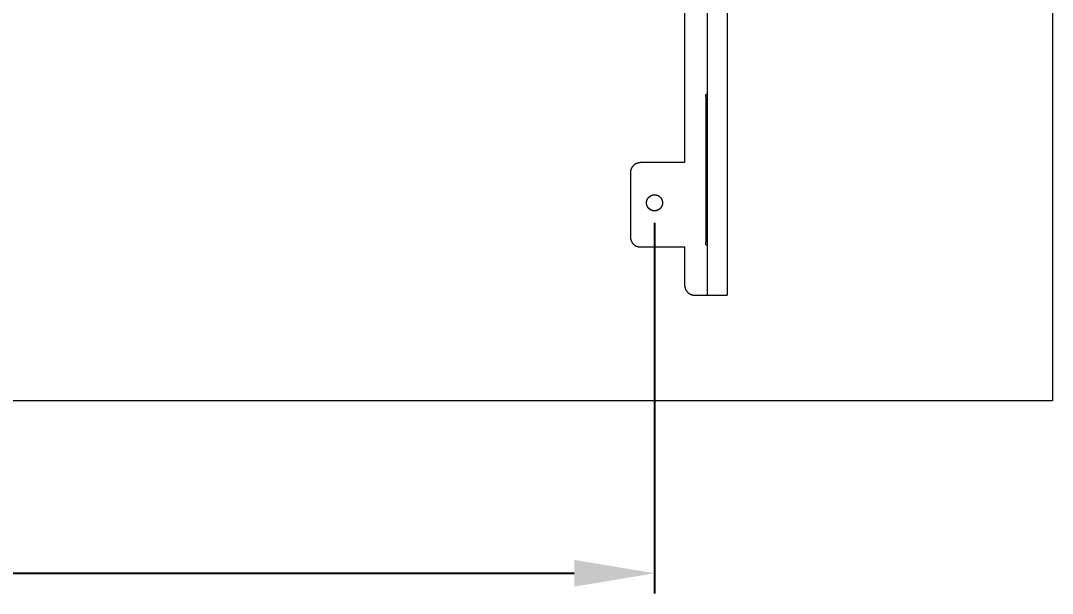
# Model space of a CAD drawing. Header units: millimetres. Extents: x -213 to 4577, y -424 to 2634.
# Drawn here: x 1529 to 2043, y -348 to -63 of the extents above; entities that cross this region are included whole.
import ezdxf

# ---------------------------------------------------------------- set-up
doc = ezdxf.new("R2010")
doc.units = ezdxf.units.MM
doc.layers.add('ZANO_R', color=7, linetype='Continuous', lineweight=0)
doc.layers.add('ZANO_W', color=1, linetype='Continuous', lineweight=0)
doc.styles.add('Arial', font='arial.ttf')
doc.styles.get("Standard").update_dxf_attribs({"font": 'ARIALUNI.TTF'})
doc.dimstyles.new('pl i ang', dxfattribs={"dimtxt": 50, "dimasz": 50, "dimexe": 1.25, "dimexo": 0.625, "dimgap": 10, "dimtad": 1, "dimtoh": 1, "dimtxsty": 'Standard', "dimcen": 2.5, "dimclrd": 1, "dimclre": 1, "dimclrt": 1, "dimadec": 0, "dimazin": 0, "dimtfac": 1, "dimtmove": 0, "dimatfit": 3, "dimfxl": 1, "dimarcsym": 1})

# ---------------------------------------------------------------- blocks, each defined once
blk = doc.blocks.new('*D439')
at = {"layer": 'ZANO_W', "color": 1, "lineweight": -2}
for p, q in [((1061.92, -163.68), (1061.92, -348.18)), ((1844.72, -163.68), (1844.72, -348.18)), ((1101.92, -338.18), (1804.72, -338.18))]:
    blk.add_line(p, q, dxfattribs=at)
at = {"layer": 'ZANO_W', "color": 1}
for points in [[(1101.92, -331.51), (1101.92, -344.85), (1061.92, -338.18)], [(1804.72, -344.85), (1804.72, -331.51), (1844.72, -338.18)]]:
    blk.add_solid(points, dxfattribs=at)
at = {"layer": 'ZANO_W', "color": 1, "insert": (1453.32, -307.75), "char_height": 40, "attachment_point": 5, "style": 'Arial'}
blk.add_mtext('783', dxfattribs=at)

msp = doc.modelspace()

# ---------------------------------------------------------------- linework, layer by layer
at = {"layer": 'ZANO_R'}
for p, q in [((1870.92, 179.91), (1870.92, -199.68)), ((1880.92, 179.91), (1880.92, -199.68)), ((1859.72, 49.32), (1859.72, -133.68)), ((1870.23, -100.29), (1870.24, -100.25)), ((1870.23, -100.32), (1870.23, -100.29)), ((1870.23, -100.35), (1870.23, -100.32)), ((1870.23, -100.39), (1870.23, -100.35)), ((1870.23, -100.42), (1870.23, -100.39)), ((1870.23, -100.46), (1870.23, -100.42)), ((1870.23, -100.49), (1870.23, -100.46)), ((1870.24, -100.52), (1870.23, -100.49)), ((1870.24, -100.22), (1870.25, -100.18)), ((1870.24, -100.25), (1870.24, -100.22)), ((1870.24, -100.56), (1870.24, -100.52)), ((1870.25, -100.59), (1870.24, -100.56)), ((1870.25, -100.18), (1870.26, -100.15)), ((1870.26, -100.62), (1870.25, -100.59)), ((1870.26, -100.15), (1870.27, -100.12)), ((1870.27, -100.66), (1870.26, -100.62)), ((1870.27, -100.09), (1870.29, -100.05)), ((1870.27, -100.12), (1870.27, -100.09)), ((1870.28, -100.69), (1870.27, -100.66)), ((1870.29, -100.72), (1870.28, -100.69)), ((1870.29, -100.05), (1870.3, -100.02)), ((1870.3, -100.75), (1870.29, -100.72)), ((1870.3, -100.02), (1870.31, -99.99)), ((1870.31, -100.79), (1870.3, -100.75)), ((1870.31, -99.99), (1870.32, -99.96)), ((1870.33, -100.82), (1870.31, -100.79)), ((1870.32, -99.96), (1870.34, -99.93)), ((1870.34, -100.85), (1870.33, -100.82)), ((1870.34, -99.93), (1870.36, -99.9)), ((1870.36, -100.88), (1870.34, -100.85)), ((1870.36, -99.9), (1870.37, -99.87)), ((1870.37, -100.91), (1870.36, -100.88)), ((1870.37, -99.87), (1870.39, -99.84)), ((1870.39, -100.94), (1870.37, -100.91)), ((1870.39, -99.84), (1870.41, -99.81)), ((1870.41, -100.96), (1870.39, -100.94)), ((1870.41, -99.81), (1870.43, -99.79)), ((1870.43, -100.99), (1870.41, -100.96)), ((1870.43, -99.79), (1870.45, -99.76)), ((1870.45, -101.02), (1870.43, -100.99)), ((1870.45, -99.76), (1870.47, -99.73)), ((1870.47, -101.04), (1870.45, -101.02)), ((1870.47, -99.73), (1870.5, -99.71)), ((1870.5, -101.07), (1870.47, -101.04)), ((1870.5, -99.71), (1870.52, -99.68)), ((1870.52, -101.09), (1870.5, -101.07)), ((1870.52, -99.68), (1870.54, -99.66)), ((1870.52, -173.27), (1870.52, -101.09)), ((1870.54, -99.66), (1870.57, -99.64)), ((1870.57, -99.64), (1870.59, -99.61)), ((1870.59, -99.61), (1870.62, -99.59)), ((1870.62, -99.59), (1870.65, -99.57)), ((1870.65, -99.57), (1870.68, -99.55)), ((1870.68, -99.55), (1870.71, -99.54)), ((1870.71, -99.54), (1870.73, -99.52)), ((1870.73, -99.52), (1870.76, -99.5)), ((1870.76, -99.5), (1870.79, -99.49)), ((1870.79, -99.49), (1870.83, -99.47)), ((1870.83, -99.47), (1870.86, -99.46)), ((1870.86, -99.46), (1870.89, -99.45)), ((1870.89, -99.45), (1870.92, -99.44)), ((1832.73, -138.34), (1832.72, -138.51)), ((1832.72, -138.51), (1832.72, -138.68)), ((1832.72, -138.68), (1832.72, -170.68)), ((1832.75, -138.17), (1832.73, -138.34)), ((1832.77, -138), (1832.75, -138.17)), ((1832.79, -137.83), (1832.77, -138)), ((1832.83, -137.66), (1832.79, -137.83)), ((1832.86, -137.5), (1832.83, -137.66)), ((1832.91, -137.33), (1832.86, -137.5)), ((1832.96, -137.17), (1832.91, -137.33)), ((1833.01, -137.01), (1832.96, -137.17)), ((1833.07, -136.85), (1833.01, -137.01)), ((1833.14, -136.69), (1833.07, -136.85)), ((1833.21, -136.53), (1833.14, -136.69)), ((1833.28, -136.38), (1833.21, -136.53)), ((1833.36, -136.23), (1833.28, -136.38)), ((1833.45, -136.08), (1833.36, -136.23)), ((1833.54, -135.94), (1833.45, -136.08)), ((1833.64, -135.8), (1833.54, -135.94)), ((1833.74, -135.66), (1833.64, -135.8)), ((1833.84, -135.53), (1833.74, -135.66)), ((1833.95, -135.39), (1833.84, -135.53)), ((1834.07, -135.27), (1833.95, -135.39)), ((1834.19, -135.14), (1834.07, -135.27)), ((1834.31, -135.03), (1834.19, -135.14)), ((1834.44, -134.91), (1834.31, -135.03)), ((1834.57, -134.8), (1834.44, -134.91)), ((1834.7, -134.7), (1834.57, -134.8)), ((1834.84, -134.6), (1834.7, -134.7)), ((1834.98, -134.5), (1834.84, -134.6)), ((1835.12, -134.41), (1834.98, -134.5)), ((1835.27, -134.32), (1835.12, -134.41)), ((1835.42, -134.24), (1835.27, -134.32)), ((1835.57, -134.17), (1835.42, -134.24)), ((1835.73, -134.09), (1835.57, -134.17)), ((1835.89, -134.03), (1835.73, -134.09)), ((1836.05, -133.97), (1835.89, -134.03)), ((1836.21, -133.91), (1836.05, -133.97)), ((1836.37, -133.87), (1836.21, -133.91)), ((1836.54, -133.82), (1836.37, -133.87)), ((1836.7, -133.79), (1836.54, -133.82)), ((1836.87, -133.75), (1836.7, -133.79)), ((1837.04, -133.73), (1836.87, -133.75)), ((1837.21, -133.71), (1837.04, -133.73)), ((1837.38, -133.69), (1837.21, -133.71)), ((1837.55, -133.68), (1837.38, -133.69)), ((1837.72, -133.68), (1837.55, -133.68)), ((1859.72, -133.68), (1837.72, -133.68)), ((1840.72, -153.54), (1840.73, -153.4)), ((1840.72, -153.68), (1840.72, -153.54)), ((1840.72, -153.82), (1840.72, -153.68)), ((1840.73, -153.96), (1840.72, -153.82)), ((1840.73, -153.4), (1840.74, -153.27)), ((1840.74, -154.09), (1840.73, -153.96)), ((1840.74, -153.27), (1840.76, -153.13)), ((1840.76, -154.23), (1840.74, -154.09)), ((1840.76, -153.13), (1840.78, -152.99)), ((1840.78, -152.99), (1840.81, -152.86)), ((1840.81, -152.86), (1840.84, -152.72)), ((1840.84, -152.72), (1840.87, -152.59)), ((1840.87, -152.59), (1840.91, -152.46)), ((1840.91, -152.46), (1840.96, -152.33)), ((1840.96, -152.33), (1841.01, -152.2)), ((1841.01, -152.2), (1841.06, -152.07)), ((1841.06, -152.07), (1841.12, -151.94)), ((1841.12, -151.94), (1841.18, -151.82)), ((1841.18, -151.82), (1841.25, -151.7)), ((1841.25, -151.7), (1841.32, -151.58)), ((1841.32, -151.58), (1841.39, -151.47)), ((1841.39, -151.47), (1841.47, -151.35)), ((1841.47, -151.35), (1841.55, -151.24)), ((1841.55, -151.24), (1841.64, -151.13)), ((1841.64, -151.13), (1841.73, -151.03)), ((1841.73, -151.03), (1841.82, -150.93)), ((1841.82, -150.93), (1841.92, -150.83)), ((1841.92, -150.83), (1842.02, -150.73)), ((1842.02, -150.73), (1842.12, -150.64)), ((1842.12, -150.64), (1842.23, -150.55)), ((1842.23, -150.55), (1842.34, -150.47)), ((1842.34, -150.47), (1842.45, -150.39)), ((1842.45, -150.39), (1842.56, -150.31)), ((1842.56, -150.31), (1842.68, -150.24)), ((1842.68, -150.24), (1842.8, -150.17)), ((1842.8, -150.17), (1842.92, -150.11)), ((1842.92, -150.11), (1843.05, -150.05)), ((1843.05, -150.05), (1843.17, -149.99)), ((1843.17, -149.99), (1843.3, -149.94)), ((1843.3, -149.94), (1843.43, -149.89)), ((1843.43, -149.89), (1843.56, -149.85)), ((1843.56, -149.85), (1843.7, -149.81)), ((1843.7, -149.81), (1843.83, -149.78)), ((1843.83, -149.78), (1843.97, -149.75)), ((1843.97, -149.75), (1844.1, -149.73)), ((1844.1, -149.73), (1844.24, -149.71)), ((1844.24, -149.71), (1844.38, -149.7)), ((1844.38, -149.7), (1844.51, -149.69)), ((1844.51, -149.69), (1844.65, -149.68)), ((1844.65, -149.68), (1844.79, -149.68)), ((1844.79, -149.68), (1844.93, -149.69)), ((1844.93, -149.69), (1845.07, -149.7)), ((1845.07, -149.7), (1845.2, -149.71)), ((1845.2, -149.71), (1845.34, -149.73)), ((1845.34, -149.73), (1845.48, -149.75)), ((1845.48, -149.75), (1845.61, -149.78)), ((1845.61, -149.78), (1845.75, -149.81)), ((1845.75, -149.81), (1845.88, -149.85)), ((1845.88, -149.85), (1846.01, -149.89)), ((1846.01, -149.89), (1846.14, -149.94)), ((1846.14, -149.94), (1846.27, -149.99)), ((1846.27, -149.99), (1846.39, -150.05)), ((1846.39, -150.05), (1846.52, -150.11)), ((1846.52, -150.11), (1846.64, -150.17)), ((1846.64, -150.17), (1846.76, -150.24)), ((1846.76, -150.24), (1846.88, -150.31)), ((1846.88, -150.31), (1846.99, -150.39)), ((1846.99, -150.39), (1847.11, -150.47)), ((1847.11, -150.47), (1847.22, -150.55)), ((1847.22, -150.55), (1847.32, -150.64)), ((1847.32, -150.64), (1847.42, -150.73)), ((1847.42, -150.73), (1847.53, -150.83)), ((1847.53, -150.83), (1847.62, -150.93)), ((1847.62, -150.93), (1847.72, -151.03)), ((1847.72, -151.03), (1847.8, -151.13)), ((1847.8, -151.13), (1847.89, -151.24)), ((1847.89, -151.24), (1847.97, -151.35)), ((1847.97, -151.35), (1848.05, -151.47)), ((1848.05, -151.47), (1848.13, -151.58)), ((1848.13, -151.58), (1848.2, -151.7)), ((1848.2, -151.7), (1848.26, -151.82)), ((1848.26, -151.82), (1848.32, -151.94)), ((1848.32, -151.94), (1848.38, -152.07)), ((1848.38, -152.07), (1848.44, -152.2)), ((1848.44, -152.2), (1848.49, -152.33)), ((1848.49, -152.33), (1848.53, -152.46)), ((1848.53, -152.46), (1848.57, -152.59)), ((1848.57, -152.59), (1848.6, -152.72)), ((1848.6, -152.72), (1848.64, -152.86)), ((1848.64, -152.86), (1848.66, -152.99)), ((1848.66, -152.99), (1848.68, -153.13)), ((1848.68, -153.13), (1848.7, -153.27)), ((1848.7, -154.09), (1848.68, -154.23)), ((1848.7, -153.27), (1848.71, -153.4)), ((1848.71, -153.96), (1848.7, -154.09)), ((1848.71, -153.4), (1848.72, -153.54)), ((1848.72, -153.82), (1848.71, -153.96)), ((1848.72, -153.54), (1848.72, -153.68)), ((1848.72, -153.68), (1848.72, -153.82)), ((1840.78, -154.37), (1840.76, -154.23)), ((1840.81, -154.5), (1840.78, -154.37)), ((1840.84, -154.64), (1840.81, -154.5)), ((1840.87, -154.77), (1840.84, -154.64)), ((1840.91, -154.9), (1840.87, -154.77)), ((1840.96, -155.03), (1840.91, -154.9)), ((1841.01, -155.16), (1840.96, -155.03)), ((1841.06, -155.29), (1841.01, -155.16)), ((1841.12, -155.42), (1841.06, -155.29)), ((1841.18, -155.54), (1841.12, -155.42)), ((1841.25, -155.66), (1841.18, -155.54)), ((1841.32, -155.78), (1841.25, -155.66)), ((1841.39, -155.9), (1841.32, -155.78)), ((1841.47, -156.01), (1841.39, -155.9)), ((1841.55, -156.12), (1841.47, -156.01)), ((1841.64, -156.23), (1841.55, -156.12)), ((1841.73, -156.33), (1841.64, -156.23)), ((1841.82, -156.43), (1841.73, -156.33)), ((1841.92, -156.53), (1841.82, -156.43)), ((1842.02, -156.63), (1841.92, -156.53)), ((1842.12, -156.72), (1842.02, -156.63)), ((1842.23, -156.81), (1842.12, -156.72)), ((1842.34, -156.89), (1842.23, -156.81)), ((1842.45, -156.97), (1842.34, -156.89)), ((1842.56, -157.05), (1842.45, -156.97)), ((1842.68, -157.12), (1842.56, -157.05)), ((1842.8, -157.19), (1842.68, -157.12)), ((1842.92, -157.25), (1842.8, -157.19)), ((1843.05, -157.31), (1842.92, -157.25)), ((1843.17, -157.37), (1843.05, -157.31)), ((1843.3, -157.42), (1843.17, -157.37)), ((1843.43, -157.47), (1843.3, -157.42)), ((1843.56, -157.51), (1843.43, -157.47)), ((1843.7, -157.55), (1843.56, -157.51)), ((1843.83, -157.58), (1843.7, -157.55)), ((1843.97, -157.61), (1843.83, -157.58)), ((1844.1, -157.63), (1843.97, -157.61)), ((1844.24, -157.65), (1844.1, -157.63)), ((1844.38, -157.67), (1844.24, -157.65)), ((1844.51, -157.68), (1844.38, -157.67)), ((1844.65, -157.68), (1844.51, -157.68)), ((1844.79, -157.68), (1844.65, -157.68)), ((1844.93, -157.68), (1844.79, -157.68)), ((1845.07, -157.67), (1844.93, -157.68)), ((1845.2, -157.65), (1845.07, -157.67)), ((1845.34, -157.63), (1845.2, -157.65)), ((1845.48, -157.61), (1845.34, -157.63)), ((1845.61, -157.58), (1845.48, -157.61)), ((1845.75, -157.55), (1845.61, -157.58)), ((1845.88, -157.51), (1845.75, -157.55)), ((1846.01, -157.47), (1845.88, -157.51)), ((1846.14, -157.42), (1846.01, -157.47)), ((1846.27, -157.37), (1846.14, -157.42)), ((1846.39, -157.31), (1846.27, -157.37)), ((1846.52, -157.25), (1846.39, -157.31)), ((1846.64, -157.19), (1846.52, -157.25)), ((1846.76, -157.12), (1846.64, -157.19)), ((1846.88, -157.05), (1846.76, -157.12)), ((1846.99, -156.97), (1846.88, -157.05)), ((1847.11, -156.89), (1846.99, -156.97)), ((1847.22, -156.81), (1847.11, -156.89)), ((1847.32, -156.72), (1847.22, -156.81)), ((1847.42, -156.63), (1847.32, -156.72)), ((1847.53, -156.53), (1847.42, -156.63)), ((1847.62, -156.43), (1847.53, -156.53)), ((1847.72, -156.33), (1847.62, -156.43)), ((1847.8, -156.23), (1847.72, -156.33)), ((1847.89, -156.12), (1847.8, -156.23)), ((1847.97, -156.01), (1847.89, -156.12)), ((1848.05, -155.9), (1847.97, -156.01)), ((1848.13, -155.78), (1848.05, -155.9)), ((1848.2, -155.66), (1848.13, -155.78)), ((1848.26, -155.54), (1848.2, -155.66)), ((1848.32, -155.42), (1848.26, -155.54)), ((1848.38, -155.29), (1848.32, -155.42)), ((1848.44, -155.16), (1848.38, -155.29)), ((1848.49, -155.03), (1848.44, -155.16)), ((1848.53, -154.9), (1848.49, -155.03)), ((1848.57, -154.77), (1848.53, -154.9)), ((1848.6, -154.64), (1848.57, -154.77)), ((1848.64, -154.5), (1848.6, -154.64)), ((1848.66, -154.37), (1848.64, -154.5)), ((1848.68, -154.23), (1848.66, -154.37)), ((1832.72, -170.68), (1832.72, -170.85)), ((1832.72, -170.85), (1832.73, -171.02)), ((1832.73, -171.02), (1832.75, -171.19)), ((1832.75, -171.19), (1832.77, -171.36)), ((1832.77, -171.36), (1832.79, -171.53)), ((1832.79, -171.53), (1832.83, -171.7)), ((1832.83, -171.7), (1832.86, -171.86)), ((1832.86, -171.86), (1832.91, -172.03)), ((1832.91, -172.03), (1832.96, -172.19)), ((1832.96, -172.19), (1833.01, -172.35)), ((1833.01, -172.35), (1833.07, -172.51)), ((1833.07, -172.51), (1833.14, -172.67)), ((1833.14, -172.67), (1833.21, -172.83)), ((1833.21, -172.83), (1833.28, -172.98)), ((1833.28, -172.98), (1833.36, -173.13)), ((1833.36, -173.13), (1833.45, -173.28)), ((1833.45, -173.28), (1833.54, -173.42)), ((1833.54, -173.42), (1833.64, -173.56)), ((1833.64, -173.56), (1833.74, -173.7)), ((1833.74, -173.7), (1833.84, -173.84)), ((1833.84, -173.84), (1833.95, -173.97)), ((1833.95, -173.97), (1834.07, -174.09)), ((1834.07, -174.09), (1834.19, -174.22)), ((1834.19, -174.22), (1834.31, -174.33)), ((1834.31, -174.33), (1834.44, -174.45)), ((1834.44, -174.45), (1834.57, -174.56)), ((1834.57, -174.56), (1834.7, -174.66)), ((1834.7, -174.66), (1834.84, -174.77)), ((1870.23, -173.87), (1870.24, -173.84)), ((1870.23, -173.91), (1870.23, -173.87)), ((1870.23, -173.94), (1870.23, -173.91)), ((1870.23, -173.97), (1870.23, -173.94)), ((1870.23, -174.01), (1870.23, -173.97)), ((1870.23, -174.04), (1870.23, -174.01)), ((1870.23, -174.08), (1870.23, -174.04)), ((1870.24, -174.11), (1870.23, -174.08)), ((1870.24, -173.8), (1870.25, -173.77)), ((1870.24, -173.84), (1870.24, -173.8)), ((1870.24, -174.14), (1870.24, -174.11)), ((1870.25, -174.18), (1870.24, -174.14)), ((1870.25, -173.77), (1870.26, -173.74)), ((1870.26, -174.21), (1870.25, -174.18)), ((1870.26, -173.74), (1870.27, -173.7)), ((1870.27, -174.24), (1870.26, -174.21)), ((1870.27, -173.7), (1870.28, -173.67)), ((1870.27, -174.27), (1870.27, -174.24)), ((1870.29, -174.31), (1870.27, -174.27)), ((1870.28, -173.67), (1870.29, -173.64)), ((1870.29, -173.64), (1870.3, -173.61)), ((1870.3, -174.34), (1870.29, -174.31)), ((1870.3, -173.61), (1870.31, -173.57)), ((1870.31, -174.37), (1870.3, -174.34)), ((1870.31, -173.57), (1870.33, -173.54)), ((1870.32, -174.4), (1870.31, -174.37)), ((1870.34, -174.43), (1870.32, -174.4)), ((1870.33, -173.54), (1870.34, -173.51)), ((1870.34, -173.51), (1870.36, -173.48)), ((1870.36, -174.46), (1870.34, -174.43)), ((1870.36, -173.48), (1870.37, -173.45)), ((1870.37, -174.49), (1870.36, -174.46)), ((1870.37, -173.45), (1870.39, -173.42)), ((1870.39, -174.52), (1870.37, -174.49)), ((1870.39, -173.42), (1870.41, -173.4)), ((1870.41, -174.55), (1870.39, -174.52)), ((1870.41, -173.4), (1870.43, -173.37)), ((1870.43, -174.58), (1870.41, -174.55)), ((1870.43, -173.37), (1870.45, -173.34)), ((1870.45, -174.6), (1870.43, -174.58)), ((1870.45, -173.34), (1870.47, -173.32)), ((1870.47, -174.63), (1870.45, -174.6)), ((1870.47, -173.32), (1870.5, -173.29)), ((1870.5, -174.65), (1870.47, -174.63)), ((1870.5, -173.29), (1870.52, -173.27)), ((1870.52, -174.68), (1870.5, -174.65)), ((1870.54, -174.7), (1870.52, -174.68)), ((1870.57, -174.72), (1870.54, -174.7)), ((1870.59, -174.75), (1870.57, -174.72)), ((1870.62, -174.77), (1870.59, -174.75)), ((1834.84, -174.77), (1834.98, -174.86)), ((1834.98, -174.86), (1835.12, -174.95)), ((1835.12, -174.95), (1835.27, -175.04)), ((1835.27, -175.04), (1835.42, -175.12)), ((1835.42, -175.12), (1835.57, -175.2)), ((1835.57, -175.2), (1835.73, -175.27)), ((1835.73, -175.27), (1835.89, -175.33)), ((1835.89, -175.33), (1836.05, -175.39)), ((1836.05, -175.39), (1836.21, -175.45)), ((1836.21, -175.45), (1836.37, -175.5)), ((1836.37, -175.5), (1836.54, -175.54)), ((1836.54, -175.54), (1836.7, -175.58)), ((1836.7, -175.58), (1836.87, -175.61)), ((1836.87, -175.61), (1837.04, -175.63)), ((1837.04, -175.63), (1837.21, -175.65)), ((1837.21, -175.65), (1837.38, -175.67)), ((1837.38, -175.67), (1837.55, -175.68)), ((1837.55, -175.68), (1837.72, -175.68)), ((1837.72, -175.68), (1859.72, -175.68)), ((1859.72, -175.68), (1859.72, -194.68)), ((1870.65, -174.79), (1870.62, -174.77)), ((1870.68, -174.81), (1870.65, -174.79)), ((1870.71, -174.83), (1870.68, -174.81)), ((1870.73, -174.84), (1870.71, -174.83)), ((1870.76, -174.86), (1870.73, -174.84)), ((1870.79, -174.87), (1870.76, -174.86)), ((1870.83, -174.89), (1870.79, -174.87)), ((1870.86, -174.9), (1870.83, -174.89)), ((1870.89, -174.91), (1870.86, -174.9)), ((1870.92, -174.93), (1870.89, -174.91)), ((1859.72, -194.68), (1859.72, -194.85)), ((1859.72, -194.85), (1859.73, -195.02)), ((1859.73, -195.02), (1859.75, -195.19)), ((1859.75, -195.19), (1859.77, -195.36)), ((1859.77, -195.36), (1859.79, -195.53)), ((1859.79, -195.53), (1859.83, -195.7)), ((1859.83, -195.7), (1859.86, -195.86)), ((1859.86, -195.86), (1859.91, -196.03)), ((1859.91, -196.03), (1859.96, -196.19)), ((1859.96, -196.19), (1860.01, -196.35)), ((1860.01, -196.35), (1860.07, -196.51)), ((1860.07, -196.51), (1860.14, -196.67)), ((1860.14, -196.67), (1860.21, -196.83)), ((1860.21, -196.83), (1860.28, -196.98)), ((1860.28, -196.98), (1860.36, -197.13)), ((1860.36, -197.13), (1860.45, -197.28)), ((1860.45, -197.28), (1860.54, -197.42)), ((1860.54, -197.42), (1860.64, -197.56)), ((1860.64, -197.56), (1860.74, -197.7)), ((1860.74, -197.7), (1860.84, -197.84)), ((1860.84, -197.84), (1860.95, -197.97)), ((1860.95, -197.97), (1861.07, -198.09)), ((1861.07, -198.09), (1861.19, -198.22)), ((1861.19, -198.22), (1861.31, -198.33)), ((1861.31, -198.33), (1861.44, -198.45)), ((1861.44, -198.45), (1861.57, -198.56)), ((1861.57, -198.56), (1861.7, -198.66)), ((1861.7, -198.66), (1861.84, -198.77)), ((1861.84, -198.77), (1861.98, -198.86)), ((1861.98, -198.86), (1862.12, -198.95)), ((1862.12, -198.95), (1862.27, -199.04)), ((1862.27, -199.04), (1862.42, -199.12)), ((1862.42, -199.12), (1862.57, -199.2)), ((1862.57, -199.2), (1862.73, -199.27)), ((1862.73, -199.27), (1862.89, -199.33)), ((1862.89, -199.33), (1863.05, -199.39)), ((1863.05, -199.39), (1863.21, -199.45)), ((1863.21, -199.45), (1863.37, -199.5)), ((1863.37, -199.5), (1863.54, -199.54)), ((1863.54, -199.54), (1863.7, -199.58)), ((1863.7, -199.58), (1863.87, -199.61)), ((1863.87, -199.61), (1864.04, -199.63)), ((1864.04, -199.63), (1864.21, -199.65)), ((1864.21, -199.65), (1864.38, -199.67)), ((1864.38, -199.67), (1864.55, -199.68)), ((1864.55, -199.68), (1864.72, -199.68)), ((1864.72, -199.68), (1870.92, -199.68)), ((1870.92, -199.68), (1880.92, -199.68))]:
    msp.add_line(p, q, dxfattribs=at)
msp.add_lwpolyline([(18.92, 147.64), (2042.92, 147.64), (2042.92, -252.36), (18.92, -252.36)], close=True, dxfattribs=at)
msp.add_circle((1844.72, -153.68), 4, dxfattribs=at)

# ---------------------------------------------------------------- dimensions: what is measured, and where the dimension line sits
at = {"layer": 'ZANO_W'}
dim = msp.add_linear_dim(base=(1844.72, -338.18), p1=(1061.92, -153.68), p2=(1844.72, -153.68), dimstyle='pl i ang', override={"dimtxt": 40, "dimasz": 40, "dimexe": 10, "dimexo": 10, "dimtoh": 0, "dimdec": 0, "dimtxsty": 'Arial', "dimtdec": 0, "dimtmove": 1}, dxfattribs=at)
dim.commit()
dim.dimension.update_dxf_attribs({"geometry": '*D439', "text_midpoint": (1453.32, -307.75)})

doc.saveas('drawing.dxf')
